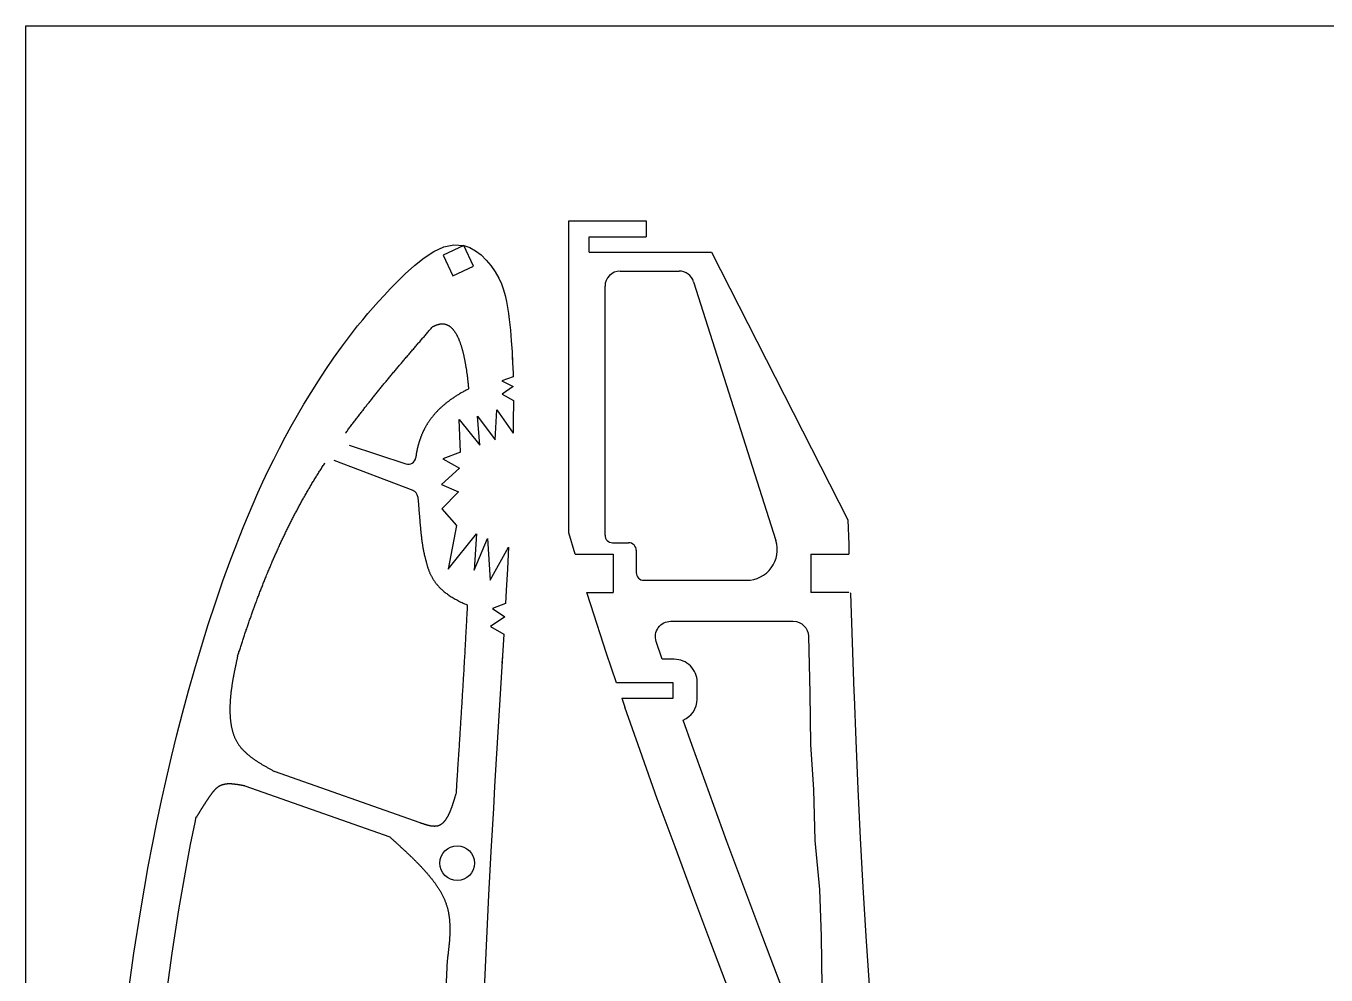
# Model space of a CAD drawing. Header units: inches. Extents: x 33 to 1703, y 106 to 883.
# Drawn here: x 1083.1 to 1253.6, y 319.7 to 444.2 of the extents above; entities that cross this region are included whole.
import ezdxf

# ---------------------------------------------------------------- set-up
doc = ezdxf.new("R2010")
doc.units = ezdxf.units.IN
doc.header["$MEASUREMENT"] = 0
doc.layers.add('7', color=7, linetype='Continuous')

msp = doc.modelspace()

# ---------------------------------------------------------------- linework, layer by layer
at = {"color": 240, "true_color": 0xed1f24}
for p, q in [((1154.31, 377.74), (1154.31, 418.64)), ((1154.31, 418.64), (1164.45, 418.64)), ((1164.45, 418.64), (1164.45, 416.55)), ((1156.99, 414.55), (1156.99, 416.55)), ((1156.99, 416.55), (1164.45, 416.55)), ((1140.53, 415.43), (1137.82, 414.14)), ((1141.82, 412.73), (1140.53, 415.43)), ((1156.99, 414.55), (1173.01, 414.55)), ((1173.01, 414.55), (1190.9, 379.43)), ((1137.82, 414.14), (1139.12, 411.43)), ((1139.12, 411.43), (1141.82, 412.73)), ((1161.06, 412.07), (1168.77, 412.07)), ((1159.06, 377.44), (1159.06, 410.07)), ((1170.67, 410.67), (1181.45, 376.72)), ((1147.01, 398.21), (1145.53, 397.69)), ((1147.01, 398.21), (1145.53, 397.69)), ((1145.53, 397.69), (1147.04, 396.92)), ((1145.53, 397.69), (1147.04, 396.92)), ((1147.04, 396.92), (1145.56, 395.91)), ((1147.04, 396.92), (1145.56, 395.91)), ((1145.56, 395.91), (1147.05, 395.09)), ((1145.56, 395.91), (1147.05, 395.09)), ((1144.64, 389.95), (1144.88, 393.89)), ((1144.88, 393.89), (1147, 390.81)), ((1144.88, 393.89), (1147, 390.81)), ((1140.12, 388.31), (1139.92, 392.6)), ((1139.92, 392.6), (1142.65, 389.23)), ((1140.12, 388.31), (1139.92, 392.6)), ((1139.92, 392.6), (1142.65, 389.23)), ((1142.65, 389.23), (1142.34, 393.02)), ((1142.34, 393.02), (1144.64, 389.95)), ((1142.65, 389.23), (1142.34, 393.02)), ((1142.34, 393.02), (1144.64, 389.95)), ((1125.52, 389.25), (1132.93, 386.77)), ((1123.5, 387.25), (1133.88, 383.31)), ((1140.12, 388.31), (1137.8, 387.46)), ((1140.12, 388.31), (1137.8, 387.46)), ((1137.8, 387.46), (1139.99, 386.21)), ((1137.8, 387.46), (1139.99, 386.21)), ((1139.99, 386.21), (1137.62, 384.09)), ((1139.99, 386.21), (1137.62, 384.09)), ((1137.62, 384.09), (1139.85, 383.12)), ((1137.62, 384.09), (1139.85, 383.12)), ((1139.85, 383.12), (1137.65, 380.89)), ((1139.85, 383.12), (1137.65, 380.89)), ((1137.65, 380.89), (1139.59, 378.69)), ((1137.65, 380.89), (1139.59, 378.69)), ((1139.59, 378.69), (1138.51, 372.97)), ((1139.59, 378.69), (1138.51, 372.97)), ((1138.51, 372.97), (1142.21, 377.6)), ((1138.51, 372.97), (1142.21, 377.6)), ((1142.21, 377.6), (1141.9, 372.83)), ((1142.21, 377.6), (1141.9, 372.83)), ((1141.9, 372.83), (1143.64, 377.01)), ((1141.9, 372.83), (1143.64, 377.01)), ((1143.64, 377.01), (1144.02, 371.51)), ((1143.64, 377.01), (1144.02, 371.51)), ((1144.02, 371.51), (1146.41, 375.86)), ((1144.02, 371.51), (1146.41, 375.86)), ((1160.06, 376.44), (1162.16, 376.44)), ((1163.16, 375.44), (1163.16, 372.51)), ((1155.14, 374.92), (1160.14, 374.92)), ((1160.14, 374.92), (1160.14, 369.92)), ((1186.05, 374.92), (1186.05, 369.92)), ((1186.05, 374.92), (1191.05, 374.92)), ((1156.69, 369.92), (1160.14, 369.92)), ((1164.16, 371.51), (1177.64, 371.51)), ((1191.05, 369.92), (1186.05, 369.92)), ((1146.02, 368.47), (1144.31, 367.8)), ((1146.02, 368.47), (1144.31, 367.8)), ((1145.92, 366.71), (1144.06, 365.43)), ((1145.92, 366.71), (1144.06, 365.43)), ((1144.31, 367.8), (1145.92, 366.71)), ((1144.31, 367.8), (1145.92, 366.71)), ((1144.06, 365.43), (1145.78, 364.45)), ((1144.06, 365.43), (1145.78, 364.45)), ((1167.99, 358.04), (1160.58, 358.04)), ((1167.99, 356.04), (1167.99, 358.04)), ((1161.25, 356.04), (1167.99, 356.04)), ((1161.25, 356.04), (1161.66, 354.87)), ((1134.83, 339.71), (1115.71, 346.44)), ((1111.82, 344.53), (1130.83, 337.84))]:
    msp.add_line(p, q, dxfattribs=at)
msp.add_lwpolyline([(1083.14, 444.22), (1571.78, 444.22), (1571.78, 230.92), (1083.14, 230.92)], close=True)
for points in [[(1125.03, 390.79, 0), (1125.11, 390.9, 0), (1125.2, 391.02, 0), (1125.28, 391.13, 0), (1125.36, 391.24, 0), (1125.45, 391.36, 0), (1125.53, 391.47, 0), (1125.62, 391.59, 0), (1125.7, 391.7, 0), (1125.78, 391.81, 0), (1125.87, 391.93, 0), (1125.95, 392.04, 0), (1126.04, 392.15, 0), (1126.12, 392.26, 0), (1126.21, 392.38, 0), (1126.3, 392.49, 0), (1126.38, 392.6, 0), (1126.47, 392.72, 0), (1126.55, 392.83, 0), (1126.64, 392.94, 0), (1126.72, 393.05, 0), (1126.81, 393.17, 0), (1126.9, 393.28, 0), (1126.98, 393.39, 0), (1127.07, 393.5, 0), (1127.16, 393.61, 0), (1127.24, 393.73, 0), (1127.33, 393.84, 0), (1127.42, 393.95, 0), (1127.5, 394.06, 0), (1127.59, 394.17, 0), (1127.68, 394.29, 0), (1127.77, 394.4, 0), (1127.85, 394.51, 0), (1127.94, 394.62, 0), (1128.03, 394.73, 0), (1128.12, 394.84, 0), (1128.21, 394.95, 0), (1128.3, 395.06, 0), (1128.38, 395.18, 0), (1128.47, 395.29, 0), (1128.56, 395.4, 0), (1128.65, 395.51, 0), (1128.74, 395.62, 0), (1128.83, 395.73, 0), (1128.92, 395.84, 0), (1129.01, 395.95, 0), (1129.09, 396.06, 0), (1129.18, 396.17, 0), (1129.27, 396.28, 0), (1129.36, 396.39, 0), (1129.45, 396.5, 0), (1129.54, 396.61, 0), (1129.63, 396.72, 0), (1129.72, 396.83, 0), (1129.81, 396.94, 0), (1129.9, 397.05, 0), (1129.99, 397.16, 0), (1130.08, 397.27, 0), (1130.17, 397.38, 0), (1130.26, 397.49, 0), (1130.35, 397.6, 0), (1130.44, 397.71, 0), (1130.53, 397.82, 0), (1130.62, 397.93, 0), (1130.72, 398.04, 0), (1130.81, 398.15, 0), (1130.9, 398.26, 0), (1130.99, 398.37, 0), (1131.08, 398.48, 0), (1131.17, 398.58, 0), (1131.26, 398.69, 0), (1131.35, 398.8, 0), (1131.44, 398.91, 0), (1131.54, 399.02, 0), (1131.63, 399.13, 0), (1131.72, 399.24, 0), (1131.81, 399.35, 0), (1131.9, 399.46, 0), (1131.99, 399.57, 0), (1132.09, 399.67, 0), (1132.18, 399.78, 0), (1132.27, 399.89, 0), (1132.36, 400, 0), (1132.45, 400.11, 0), (1132.55, 400.22, 0), (1132.64, 400.33, 0), (1132.73, 400.43, 0), (1132.82, 400.54, 0), (1132.91, 400.65, 0), (1133.01, 400.76, 0), (1133.1, 400.87, 0), (1133.19, 400.98, 0), (1133.28, 401.08, 0), (1133.38, 401.19, 0), (1133.47, 401.3, 0), (1133.56, 401.41, 0), (1133.65, 401.52, 0), (1133.75, 401.63, 0), (1133.84, 401.73, 0), (1133.93, 401.84, 0), (1134.02, 401.95, 0), (1134.12, 402.06, 0), (1134.21, 402.17, 0), (1134.3, 402.27, 0), (1134.4, 402.38, 0), (1134.49, 402.49, 0), (1134.58, 402.6, 0), (1134.67, 402.71, 0), (1134.77, 402.81, 0), (1134.86, 402.92, 0), (1134.95, 403.03, 0), (1135.05, 403.14, 0), (1135.14, 403.25, 0), (1135.23, 403.35, 0), (1135.33, 403.46, 0), (1135.42, 403.57, 0), (1135.51, 403.68, 0), (1135.61, 403.79, 0), (1135.7, 403.89, 0), (1135.79, 404, 0), (1135.88, 404.11, 0), (1135.98, 404.22, 0), (1136.07, 404.33, 0), (1136.16, 404.43, 0), (1136.26, 404.54, 0), (1136.35, 404.65, 0), (1136.44, 404.76, 0)], [(1136.44, 404.76, 0), (1136.49, 404.78, 0), (1136.54, 404.81, 0), (1136.59, 404.84, 0), (1136.64, 404.86, 0), (1136.69, 404.89, 0), (1136.74, 404.91, 0), (1136.79, 404.93, 0), (1136.84, 404.95, 0), (1136.88, 404.97, 0), (1136.93, 404.99, 0), (1136.98, 405.01, 0), (1137.03, 405.02, 0), (1137.07, 405.04, 0), (1137.12, 405.05, 0), (1137.17, 405.07, 0), (1137.21, 405.08, 0), (1137.26, 405.09, 0), (1137.3, 405.1, 0), (1137.35, 405.11, 0), (1137.39, 405.12, 0), (1137.44, 405.13, 0), (1137.48, 405.13, 0), (1137.53, 405.14, 0), (1137.57, 405.14, 0), (1137.61, 405.15, 0), (1137.66, 405.15, 0), (1137.7, 405.15, 0), (1137.74, 405.15, 0), (1137.79, 405.15, 0), (1137.83, 405.15, 0), (1137.87, 405.14, 0), (1137.91, 405.14, 0), (1137.95, 405.13, 0), (1137.99, 405.13, 0), (1138.04, 405.12, 0), (1138.08, 405.11, 0), (1138.12, 405.1, 0), (1138.16, 405.09, 0), (1138.2, 405.08, 0), (1138.24, 405.07, 0), (1138.28, 405.05, 0), (1138.31, 405.04, 0), (1138.35, 405.02, 0), (1138.39, 405.01, 0), (1138.43, 404.99, 0), (1138.47, 404.97, 0), (1138.51, 404.95, 0), (1138.54, 404.93, 0), (1138.58, 404.91, 0), (1138.62, 404.88, 0), (1138.65, 404.86, 0), (1138.69, 404.83, 0), (1138.73, 404.81, 0), (1138.76, 404.78, 0), (1138.8, 404.75, 0), (1138.83, 404.72, 0), (1138.87, 404.69, 0), (1138.9, 404.66, 0), (1138.94, 404.63, 0), (1138.97, 404.6, 0), (1139, 404.56, 0), (1139.04, 404.53, 0), (1139.07, 404.49, 0), (1139.1, 404.45, 0), (1139.14, 404.41, 0), (1139.17, 404.37, 0), (1139.2, 404.33, 0), (1139.23, 404.29, 0), (1139.27, 404.25, 0), (1139.3, 404.21, 0), (1139.33, 404.16, 0), (1139.36, 404.12, 0), (1139.39, 404.07, 0), (1139.42, 404.02, 0), (1139.45, 403.97, 0), (1139.48, 403.93, 0), (1139.51, 403.87, 0), (1139.54, 403.82, 0), (1139.57, 403.77, 0), (1139.6, 403.72, 0), (1139.63, 403.66, 0), (1139.66, 403.61, 0), (1139.69, 403.55, 0), (1139.72, 403.5, 0), (1139.74, 403.44, 0), (1139.77, 403.38, 0), (1139.8, 403.32, 0), (1139.83, 403.26, 0), (1139.85, 403.2, 0), (1139.88, 403.13, 0), (1139.91, 403.07, 0), (1139.93, 403, 0), (1139.96, 402.94, 0), (1139.98, 402.87, 0), (1140.01, 402.8, 0), (1140.03, 402.74, 0), (1140.06, 402.67, 0), (1140.08, 402.6, 0), (1140.11, 402.52, 0), (1140.13, 402.45, 0), (1140.16, 402.38, 0), (1140.18, 402.3, 0), (1140.2, 402.23, 0), (1140.23, 402.15, 0), (1140.25, 402.08, 0), (1140.27, 402, 0), (1140.3, 401.92, 0), (1140.32, 401.84, 0), (1140.34, 401.76, 0), (1140.36, 401.68, 0), (1140.39, 401.6, 0), (1140.41, 401.51, 0), (1140.43, 401.43, 0), (1140.45, 401.34, 0), (1140.47, 401.26, 0), (1140.49, 401.17, 0), (1140.51, 401.08, 0), (1140.53, 400.99, 0), (1140.55, 400.9, 0), (1140.57, 400.81, 0), (1140.59, 400.72, 0), (1140.61, 400.63, 0), (1140.63, 400.54, 0), (1140.65, 400.44, 0), (1140.67, 400.35, 0), (1140.69, 400.25, 0), (1140.7, 400.16, 0), (1140.72, 400.06, 0), (1140.74, 399.96, 0), (1140.76, 399.86, 0), (1140.78, 399.76, 0), (1140.79, 399.66, 0), (1140.81, 399.56, 0), (1140.83, 399.45, 0), (1140.84, 399.35, 0), (1140.86, 399.25, 0), (1140.88, 399.14, 0), (1140.89, 399.03, 0), (1140.91, 398.93, 0), (1140.92, 398.82, 0), (1140.94, 398.71, 0), (1140.95, 398.6, 0), (1140.97, 398.49, 0), (1140.98, 398.38, 0), (1141, 398.27, 0), (1141.01, 398.16, 0), (1141.03, 398.04, 0), (1141.04, 397.93, 0), (1141.05, 397.81, 0), (1141.07, 397.7, 0), (1141.08, 397.58, 0), (1141.09, 397.46, 0), (1141.11, 397.34, 0), (1141.12, 397.22, 0), (1141.13, 397.1, 0), (1141.14, 396.98, 0), (1141.16, 396.86, 0), (1141.17, 396.74, 0), (1141.18, 396.61, 0)], [(1141.18, 396.61, 0), (1141.06, 396.55, 0), (1140.95, 396.5, 0), (1140.84, 396.44, 0), (1140.73, 396.38, 0), (1140.62, 396.32, 0), (1140.51, 396.26, 0), (1140.4, 396.2, 0), (1140.3, 396.14, 0), (1140.19, 396.08, 0), (1140.09, 396.02, 0), (1139.99, 395.96, 0), (1139.89, 395.9, 0), (1139.79, 395.84, 0), (1139.69, 395.78, 0), (1139.59, 395.72, 0), (1139.5, 395.66, 0), (1139.4, 395.6, 0), (1139.31, 395.54, 0), (1139.22, 395.48, 0), (1139.13, 395.41, 0), (1139.04, 395.35, 0), (1138.95, 395.29, 0), (1138.86, 395.23, 0), (1138.78, 395.17, 0), (1138.69, 395.11, 0), (1138.61, 395.04, 0), (1138.53, 394.98, 0), (1138.44, 394.92, 0), (1138.36, 394.86, 0), (1138.29, 394.79, 0), (1138.21, 394.73, 0), (1138.13, 394.67, 0), (1138.05, 394.61, 0), (1137.98, 394.54, 0), (1137.91, 394.48, 0), (1137.83, 394.42, 0), (1137.76, 394.35, 0), (1137.69, 394.29, 0), (1137.62, 394.23, 0), (1137.55, 394.17, 0), (1137.48, 394.1, 0), (1137.42, 394.04, 0), (1137.35, 393.98, 0), (1137.29, 393.91, 0), (1137.22, 393.85, 0), (1137.16, 393.79, 0), (1137.1, 393.72, 0), (1137.04, 393.66, 0), (1136.98, 393.6, 0), (1136.92, 393.53, 0), (1136.86, 393.47, 0), (1136.8, 393.41, 0), (1136.75, 393.34, 0), (1136.69, 393.28, 0), (1136.64, 393.22, 0), (1136.58, 393.15, 0), (1136.53, 393.09, 0), (1136.48, 393.03, 0), (1136.43, 392.96, 0), (1136.38, 392.9, 0), (1136.33, 392.84, 0), (1136.28, 392.77, 0), (1136.23, 392.71, 0), (1136.19, 392.65, 0), (1136.14, 392.59, 0), (1136.1, 392.52, 0), (1136.05, 392.46, 0), (1136.01, 392.4, 0), (1135.97, 392.34, 0), (1135.92, 392.27, 0), (1135.88, 392.21, 0), (1135.84, 392.15, 0), (1135.8, 392.09, 0), (1135.76, 392.03, 0), (1135.73, 391.96, 0), (1135.69, 391.9, 0), (1135.65, 391.84, 0), (1135.61, 391.78, 0), (1135.58, 391.72, 0), (1135.54, 391.66, 0), (1135.51, 391.6, 0), (1135.48, 391.54, 0), (1135.44, 391.47, 0), (1135.41, 391.41, 0), (1135.38, 391.35, 0), (1135.35, 391.29, 0), (1135.32, 391.23, 0), (1135.29, 391.17, 0), (1135.26, 391.11, 0), (1135.23, 391.05, 0), (1135.2, 391, 0), (1135.18, 390.94, 0), (1135.15, 390.88, 0), (1135.12, 390.82, 0), (1135.1, 390.76, 0), (1135.07, 390.7, 0), (1135.05, 390.64, 0), (1135.02, 390.59, 0), (1135, 390.53, 0), (1134.98, 390.47, 0), (1134.95, 390.41, 0), (1134.93, 390.36, 0), (1134.91, 390.3, 0), (1134.89, 390.25, 0), (1134.87, 390.19, 0), (1134.85, 390.13, 0), (1134.83, 390.08, 0), (1134.81, 390.02, 0), (1134.79, 389.97, 0), (1134.77, 389.91, 0), (1134.75, 389.86, 0), (1134.74, 389.8, 0), (1134.72, 389.75, 0), (1134.7, 389.7, 0), (1134.68, 389.64, 0), (1134.67, 389.59, 0), (1134.65, 389.54, 0), (1134.64, 389.49, 0), (1134.62, 389.43, 0), (1134.61, 389.38, 0), (1134.59, 389.33, 0), (1134.58, 389.28, 0), (1134.57, 389.23, 0), (1134.55, 389.18, 0), (1134.54, 389.13, 0), (1134.53, 389.08, 0), (1134.51, 389.03, 0), (1134.5, 388.98, 0), (1134.49, 388.93, 0), (1134.48, 388.88, 0), (1134.46, 388.84, 0), (1134.45, 388.79, 0), (1134.44, 388.74, 0), (1134.43, 388.69, 0), (1134.42, 388.65, 0), (1134.41, 388.6, 0), (1134.4, 388.55, 0), (1134.39, 388.51, 0), (1134.38, 388.46, 0), (1134.37, 388.42, 0), (1134.36, 388.37, 0), (1134.36, 388.33, 0), (1134.35, 388.28, 0), (1134.34, 388.24, 0), (1134.33, 388.2, 0), (1134.32, 388.15, 0), (1134.32, 388.11, 0), (1134.31, 388.07, 0), (1134.3, 388.02, 0), (1134.29, 387.98, 0), (1134.29, 387.94, 0), (1134.28, 387.9, 0), (1134.28, 387.85, 0), (1134.27, 387.81, 0), (1134.26, 387.77, 0), (1134.26, 387.73, 0), (1134.25, 387.69, 0), (1134.25, 387.65, 0), (1134.24, 387.61, 0)], [(1110.89, 361.56, 0), (1110.94, 361.7, 0), (1110.98, 361.83, 0), (1111.03, 361.97, 0), (1111.07, 362.11, 0), (1111.12, 362.25, 0), (1111.16, 362.39, 0), (1111.21, 362.53, 0), (1111.25, 362.67, 0), (1111.3, 362.81, 0), (1111.34, 362.95, 0), (1111.39, 363.08, 0), (1111.43, 363.22, 0), (1111.48, 363.36, 0), (1111.52, 363.5, 0), (1111.57, 363.64, 0), (1111.62, 363.78, 0), (1111.66, 363.92, 0), (1111.71, 364.06, 0), (1111.75, 364.19, 0), (1111.8, 364.33, 0), (1111.85, 364.47, 0), (1111.89, 364.61, 0), (1111.94, 364.75, 0), (1111.99, 364.89, 0), (1112.03, 365.02, 0), (1112.08, 365.16, 0), (1112.13, 365.3, 0), (1112.18, 365.44, 0), (1112.22, 365.58, 0), (1112.27, 365.72, 0), (1112.32, 365.85, 0), (1112.37, 365.99, 0), (1112.41, 366.13, 0), (1112.46, 366.27, 0), (1112.51, 366.41, 0), (1112.56, 366.54, 0), (1112.61, 366.68, 0), (1112.66, 366.82, 0), (1112.71, 366.96, 0), (1112.75, 367.1, 0), (1112.8, 367.23, 0), (1112.85, 367.37, 0), (1112.9, 367.51, 0), (1112.95, 367.65, 0), (1113, 367.78, 0), (1113.05, 367.92, 0), (1113.1, 368.06, 0), (1113.15, 368.2, 0), (1113.2, 368.33, 0), (1113.25, 368.47, 0), (1113.31, 368.61, 0), (1113.36, 368.75, 0), (1113.41, 368.88, 0), (1113.46, 369.02, 0), (1113.51, 369.16, 0), (1113.56, 369.29, 0), (1113.61, 369.43, 0), (1113.67, 369.57, 0), (1113.72, 369.71, 0), (1113.77, 369.84, 0), (1113.82, 369.98, 0), (1113.88, 370.12, 0), (1113.93, 370.25, 0), (1113.98, 370.39, 0), (1114.03, 370.52, 0), (1114.09, 370.66, 0), (1114.14, 370.8, 0), (1114.2, 370.93, 0), (1114.25, 371.07, 0), (1114.3, 371.21, 0), (1114.36, 371.34, 0), (1114.41, 371.48, 0), (1114.47, 371.61, 0), (1114.52, 371.75, 0), (1114.58, 371.89, 0), (1114.63, 372.02, 0), (1114.69, 372.16, 0), (1114.74, 372.29, 0), (1114.8, 372.43, 0), (1114.85, 372.56, 0), (1114.91, 372.7, 0), (1114.97, 372.83, 0), (1115.02, 372.97, 0), (1115.08, 373.1, 0), (1115.14, 373.24, 0), (1115.19, 373.37, 0), (1115.25, 373.51, 0), (1115.31, 373.64, 0), (1115.37, 373.78, 0), (1115.42, 373.91, 0), (1115.48, 374.05, 0), (1115.54, 374.18, 0), (1115.6, 374.32, 0), (1115.66, 374.45, 0), (1115.72, 374.59, 0), (1115.77, 374.72, 0), (1115.83, 374.85, 0), (1115.89, 374.99, 0), (1115.95, 375.12, 0), (1116.01, 375.25, 0), (1116.07, 375.39, 0), (1116.13, 375.52, 0), (1116.19, 375.65, 0), (1116.25, 375.79, 0), (1116.31, 375.92, 0), (1116.37, 376.05, 0), (1116.43, 376.19, 0), (1116.5, 376.32, 0), (1116.56, 376.45, 0), (1116.62, 376.59, 0), (1116.68, 376.72, 0), (1116.74, 376.85, 0), (1116.81, 376.98, 0), (1116.87, 377.12, 0), (1116.93, 377.25, 0), (1116.99, 377.38, 0), (1117.06, 377.51, 0), (1117.12, 377.64, 0), (1117.18, 377.78, 0), (1117.25, 377.91, 0), (1117.31, 378.04, 0), (1117.38, 378.17, 0), (1117.44, 378.3, 0), (1117.5, 378.43, 0), (1117.57, 378.56, 0), (1117.63, 378.69, 0), (1117.7, 378.82, 0), (1117.76, 378.96, 0), (1117.83, 379.09, 0), (1117.9, 379.22, 0), (1117.96, 379.35, 0), (1118.03, 379.48, 0), (1118.1, 379.61, 0), (1118.16, 379.74, 0), (1118.23, 379.87, 0), (1118.3, 380, 0), (1118.36, 380.13, 0), (1118.43, 380.26, 0), (1118.5, 380.38, 0), (1118.57, 380.51, 0), (1118.64, 380.64, 0), (1118.7, 380.77, 0), (1118.77, 380.9, 0), (1118.84, 381.03, 0), (1118.91, 381.16, 0), (1118.98, 381.29, 0), (1119.05, 381.41, 0), (1119.12, 381.54, 0), (1119.19, 381.67, 0), (1119.26, 381.8, 0), (1119.33, 381.93, 0), (1119.4, 382.05, 0), (1119.47, 382.18, 0), (1119.54, 382.31, 0), (1119.61, 382.43, 0), (1119.69, 382.56, 0), (1119.76, 382.69, 0), (1119.83, 382.82, 0), (1119.9, 382.94, 0), (1119.98, 383.07, 0), (1120.05, 383.19, 0), (1120.12, 383.32, 0), (1120.19, 383.45, 0), (1120.27, 383.57, 0), (1120.34, 383.7, 0), (1120.42, 383.82, 0), (1120.49, 383.95, 0), (1120.56, 384.07, 0), (1120.64, 384.2, 0), (1120.71, 384.32, 0), (1120.79, 384.45, 0), (1120.87, 384.57, 0), (1120.94, 384.7, 0), (1121.02, 384.82, 0), (1121.09, 384.95, 0), (1121.17, 385.07, 0), (1121.25, 385.19, 0), (1121.32, 385.32, 0), (1121.4, 385.44, 0), (1121.48, 385.56, 0), (1121.55, 385.69, 0), (1121.63, 385.81, 0), (1121.71, 385.93, 0), (1121.79, 386.06, 0), (1121.87, 386.18, 0), (1121.95, 386.3, 0), (1122.02, 386.42, 0), (1122.1, 386.55, 0), (1122.18, 386.67, 0), (1122.26, 386.79, 0), (1122.34, 386.91, 0)], [(1134.52, 382.46, 0), (1134.53, 382.37, 0), (1134.54, 382.28, 0), (1134.54, 382.19, 0), (1134.55, 382.1, 0), (1134.56, 382.01, 0), (1134.57, 381.92, 0), (1134.57, 381.83, 0), (1134.58, 381.74, 0), (1134.59, 381.65, 0), (1134.59, 381.56, 0), (1134.6, 381.47, 0), (1134.61, 381.38, 0), (1134.62, 381.29, 0), (1134.62, 381.2, 0), (1134.63, 381.11, 0), (1134.64, 381.02, 0), (1134.65, 380.93, 0), (1134.65, 380.84, 0), (1134.66, 380.75, 0), (1134.67, 380.66, 0), (1134.67, 380.57, 0), (1134.68, 380.48, 0), (1134.69, 380.4, 0), (1134.7, 380.31, 0), (1134.7, 380.22, 0), (1134.71, 380.13, 0), (1134.72, 380.04, 0), (1134.73, 379.95, 0), (1134.73, 379.87, 0), (1134.74, 379.78, 0), (1134.75, 379.69, 0), (1134.75, 379.61, 0), (1134.76, 379.52, 0), (1134.77, 379.43, 0), (1134.78, 379.35, 0), (1134.78, 379.26, 0), (1134.79, 379.18, 0), (1134.8, 379.1, 0), (1134.8, 379.01, 0), (1134.81, 378.93, 0), (1134.82, 378.85, 0), (1134.83, 378.77, 0), (1134.83, 378.69, 0), (1134.84, 378.61, 0), (1134.85, 378.53, 0), (1134.85, 378.45, 0), (1134.86, 378.37, 0), (1134.87, 378.3, 0), (1134.88, 378.22, 0), (1134.88, 378.15, 0), (1134.89, 378.07, 0), (1134.9, 378, 0), (1134.9, 377.93, 0), (1134.91, 377.86, 0), (1134.92, 377.78, 0), (1134.93, 377.71, 0), (1134.93, 377.65, 0), (1134.94, 377.58, 0), (1134.95, 377.51, 0), (1134.95, 377.44, 0), (1134.96, 377.37, 0), (1134.97, 377.31, 0), (1134.98, 377.24, 0), (1134.98, 377.18, 0), (1134.99, 377.11, 0), (1135, 377.05, 0), (1135.01, 376.99, 0), (1135.01, 376.92, 0), (1135.02, 376.86, 0), (1135.03, 376.8, 0), (1135.04, 376.74, 0), (1135.05, 376.68, 0), (1135.05, 376.62, 0), (1135.06, 376.56, 0), (1135.07, 376.5, 0), (1135.08, 376.44, 0), (1135.09, 376.38, 0), (1135.1, 376.32, 0), (1135.11, 376.26, 0), (1135.12, 376.2, 0), (1135.13, 376.14, 0), (1135.13, 376.09, 0), (1135.14, 376.03, 0), (1135.15, 375.97, 0), (1135.16, 375.91, 0), (1135.17, 375.86, 0), (1135.18, 375.8, 0), (1135.19, 375.74, 0), (1135.2, 375.68, 0), (1135.22, 375.63, 0), (1135.23, 375.57, 0), (1135.24, 375.51, 0), (1135.25, 375.45, 0), (1135.26, 375.4, 0), (1135.27, 375.34, 0), (1135.28, 375.28, 0), (1135.3, 375.22, 0), (1135.31, 375.17, 0), (1135.32, 375.11, 0), (1135.33, 375.05, 0), (1135.35, 374.99, 0), (1135.36, 374.93, 0), (1135.37, 374.87, 0), (1135.39, 374.81, 0), (1135.4, 374.75, 0), (1135.41, 374.69, 0), (1135.43, 374.63, 0), (1135.44, 374.57, 0), (1135.46, 374.51, 0), (1135.47, 374.45, 0), (1135.49, 374.39, 0), (1135.51, 374.33, 0), (1135.52, 374.26, 0), (1135.54, 374.2, 0), (1135.55, 374.13, 0), (1135.57, 374.07, 0), (1135.59, 374.01, 0), (1135.61, 373.94, 0), (1135.62, 373.87, 0), (1135.64, 373.81, 0), (1135.66, 373.74, 0), (1135.68, 373.67, 0), (1135.7, 373.6, 0), (1135.72, 373.53, 0), (1135.74, 373.46, 0), (1135.76, 373.39, 0), (1135.78, 373.32, 0), (1135.8, 373.25, 0), (1135.83, 373.17, 0), (1135.85, 373.1, 0), (1135.88, 373.03, 0), (1135.9, 372.95, 0), (1135.93, 372.88, 0), (1135.96, 372.8, 0), (1135.98, 372.73, 0), (1136.01, 372.65, 0), (1136.04, 372.57, 0), (1136.08, 372.5, 0), (1136.11, 372.42, 0), (1136.14, 372.34, 0), (1136.18, 372.27, 0), (1136.22, 372.19, 0), (1136.26, 372.11, 0), (1136.3, 372.03, 0), (1136.34, 371.95, 0), (1136.38, 371.87, 0), (1136.43, 371.79, 0), (1136.48, 371.71, 0), (1136.53, 371.63, 0), (1136.58, 371.55, 0), (1136.63, 371.47, 0), (1136.69, 371.39, 0), (1136.74, 371.31, 0), (1136.8, 371.23, 0), (1136.86, 371.15, 0), (1136.93, 371.06, 0), (1136.99, 370.98, 0), (1137.06, 370.9, 0), (1137.13, 370.82, 0), (1137.21, 370.74, 0), (1137.28, 370.66, 0), (1137.36, 370.58, 0), (1137.44, 370.49, 0), (1137.52, 370.41, 0), (1137.61, 370.33, 0), (1137.7, 370.25, 0), (1137.79, 370.17, 0), (1137.89, 370.09, 0), (1137.99, 370.01, 0), (1138.09, 369.92, 0), (1138.19, 369.84, 0), (1138.3, 369.76, 0), (1138.41, 369.68, 0), (1138.52, 369.6, 0), (1138.64, 369.52, 0), (1138.76, 369.44, 0), (1138.88, 369.36, 0), (1139.01, 369.28, 0), (1139.14, 369.21, 0), (1139.27, 369.13, 0), (1139.41, 369.05, 0), (1139.55, 368.97, 0), (1139.7, 368.89, 0), (1139.85, 368.82, 0), (1140, 368.74, 0), (1140.16, 368.66, 0), (1140.32, 368.59, 0), (1140.48, 368.51, 0), (1140.65, 368.44, 0), (1140.82, 368.36, 0), (1141, 368.29, 0)], [(1141, 368.29, 0), (1140.99, 368.11, 0), (1140.98, 367.93, 0), (1140.97, 367.75, 0), (1140.97, 367.57, 0), (1140.96, 367.39, 0), (1140.95, 367.21, 0), (1140.94, 367.03, 0), (1140.93, 366.84, 0), (1140.92, 366.66, 0), (1140.91, 366.48, 0), (1140.9, 366.3, 0), (1140.89, 366.11, 0), (1140.88, 365.93, 0), (1140.87, 365.75, 0), (1140.86, 365.57, 0), (1140.85, 365.38, 0), (1140.84, 365.2, 0), (1140.83, 365.01, 0), (1140.82, 364.83, 0), (1140.81, 364.64, 0), (1140.8, 364.46, 0), (1140.79, 364.27, 0), (1140.78, 364.09, 0), (1140.77, 363.9, 0), (1140.76, 363.71, 0), (1140.75, 363.53, 0), (1140.74, 363.34, 0), (1140.73, 363.15, 0), (1140.72, 362.97, 0), (1140.71, 362.78, 0), (1140.7, 362.59, 0), (1140.69, 362.4, 0), (1140.68, 362.21, 0), (1140.67, 362.03, 0), (1140.66, 361.84, 0), (1140.65, 361.65, 0), (1140.64, 361.46, 0), (1140.63, 361.27, 0), (1140.61, 361.08, 0), (1140.6, 360.89, 0), (1140.59, 360.7, 0), (1140.58, 360.51, 0), (1140.57, 360.31, 0), (1140.56, 360.12, 0), (1140.55, 359.93, 0), (1140.54, 359.74, 0), (1140.53, 359.55, 0), (1140.51, 359.36, 0), (1140.5, 359.16, 0), (1140.49, 358.97, 0), (1140.48, 358.78, 0), (1140.47, 358.58, 0), (1140.46, 358.39, 0), (1140.45, 358.2, 0), (1140.43, 358, 0), (1140.42, 357.81, 0), (1140.41, 357.61, 0), (1140.4, 357.42, 0), (1140.39, 357.22, 0), (1140.38, 357.03, 0), (1140.36, 356.83, 0), (1140.35, 356.64, 0), (1140.34, 356.44, 0), (1140.33, 356.24, 0), (1140.32, 356.05, 0), (1140.3, 355.85, 0), (1140.29, 355.65, 0), (1140.28, 355.46, 0), (1140.27, 355.26, 0), (1140.26, 355.06, 0), (1140.24, 354.86, 0), (1140.23, 354.66, 0), (1140.22, 354.47, 0), (1140.21, 354.27, 0), (1140.19, 354.07, 0), (1140.18, 353.87, 0), (1140.17, 353.67, 0), (1140.16, 353.47, 0), (1140.15, 353.27, 0), (1140.13, 353.07, 0), (1140.12, 352.87, 0), (1140.11, 352.67, 0), (1140.1, 352.47, 0), (1140.08, 352.27, 0), (1140.07, 352.07, 0), (1140.06, 351.87, 0), (1140.04, 351.66, 0), (1140.03, 351.46, 0), (1140.02, 351.26, 0), (1140.01, 351.06, 0), (1139.99, 350.86, 0), (1139.98, 350.65, 0), (1139.97, 350.45, 0), (1139.95, 350.25, 0), (1139.94, 350.04, 0), (1139.93, 349.84, 0), (1139.92, 349.64, 0), (1139.9, 349.43, 0), (1139.89, 349.23, 0), (1139.88, 349.03, 0), (1139.86, 348.82, 0), (1139.85, 348.62, 0), (1139.84, 348.41, 0), (1139.82, 348.21, 0), (1139.81, 348, 0), (1139.8, 347.8, 0), (1139.78, 347.59, 0), (1139.77, 347.39, 0), (1139.76, 347.18, 0), (1139.74, 346.97, 0), (1139.73, 346.77, 0), (1139.72, 346.56, 0), (1139.7, 346.35, 0), (1139.69, 346.15, 0), (1139.68, 345.94, 0), (1139.66, 345.73, 0), (1139.65, 345.53, 0), (1139.64, 345.32, 0), (1139.62, 345.11, 0), (1139.61, 344.9, 0), (1139.6, 344.69, 0), (1139.58, 344.49, 0), (1139.57, 344.28, 0), (1139.56, 344.07, 0), (1139.54, 343.86, 0), (1139.53, 343.65, 0), (1139.51, 343.44, 0)], [(1110.89, 361.56, 0), (1110.87, 361.47, 0), (1110.85, 361.38, 0), (1110.83, 361.29, 0), (1110.81, 361.2, 0), (1110.79, 361.11, 0), (1110.77, 361.02, 0), (1110.76, 360.93, 0), (1110.74, 360.84, 0), (1110.72, 360.75, 0), (1110.7, 360.66, 0), (1110.68, 360.58, 0), (1110.66, 360.49, 0), (1110.64, 360.4, 0), (1110.62, 360.31, 0), (1110.6, 360.22, 0), (1110.58, 360.13, 0), (1110.56, 360.04, 0), (1110.54, 359.95, 0), (1110.53, 359.86, 0), (1110.51, 359.77, 0), (1110.49, 359.68, 0), (1110.47, 359.59, 0), (1110.45, 359.5, 0), (1110.43, 359.41, 0), (1110.42, 359.32, 0), (1110.4, 359.23, 0), (1110.38, 359.14, 0), (1110.37, 359.05, 0), (1110.35, 358.96, 0), (1110.33, 358.87, 0), (1110.31, 358.78, 0), (1110.3, 358.69, 0), (1110.28, 358.6, 0), (1110.27, 358.51, 0), (1110.25, 358.42, 0), (1110.23, 358.32, 0), (1110.22, 358.23, 0), (1110.2, 358.14, 0), (1110.19, 358.05, 0), (1110.18, 357.96, 0), (1110.16, 357.87, 0), (1110.15, 357.78, 0), (1110.13, 357.68, 0), (1110.12, 357.59, 0), (1110.11, 357.5, 0), (1110.09, 357.41, 0), (1110.08, 357.32, 0), (1110.07, 357.22, 0), (1110.06, 357.13, 0), (1110.05, 357.04, 0), (1110.03, 356.95, 0), (1110.02, 356.85, 0), (1110.01, 356.76, 0), (1110, 356.67, 0), (1109.99, 356.57, 0), (1109.98, 356.48, 0), (1109.97, 356.39, 0), (1109.97, 356.29, 0), (1109.96, 356.2, 0), (1109.95, 356.11, 0), (1109.94, 356.01, 0), (1109.93, 355.92, 0), (1109.93, 355.82, 0), (1109.92, 355.73, 0), (1109.92, 355.63, 0), (1109.91, 355.54, 0), (1109.91, 355.44, 0), (1109.9, 355.35, 0), (1109.9, 355.25, 0), (1109.89, 355.16, 0), (1109.89, 355.06, 0), (1109.89, 354.96, 0), (1109.89, 354.87, 0), (1109.88, 354.77, 0), (1109.88, 354.68, 0), (1109.88, 354.58, 0), (1109.88, 354.48, 0), (1109.88, 354.39, 0), (1109.88, 354.29, 0), (1109.89, 354.19, 0), (1109.89, 354.1, 0), (1109.89, 354, 0), (1109.9, 353.9, 0), (1109.9, 353.81, 0), (1109.91, 353.71, 0), (1109.91, 353.62, 0), (1109.92, 353.52, 0), (1109.93, 353.43, 0), (1109.93, 353.33, 0), (1109.94, 353.24, 0), (1109.95, 353.14, 0), (1109.96, 353.05, 0), (1109.97, 352.95, 0), (1109.99, 352.86, 0), (1110, 352.76, 0), (1110.01, 352.67, 0), (1110.03, 352.58, 0), (1110.04, 352.48, 0), (1110.06, 352.39, 0), (1110.08, 352.3, 0), (1110.1, 352.21, 0), (1110.12, 352.12, 0), (1110.14, 352.03, 0), (1110.16, 351.94, 0), (1110.18, 351.85, 0), (1110.2, 351.76, 0), (1110.23, 351.67, 0), (1110.25, 351.58, 0), (1110.28, 351.5, 0), (1110.31, 351.41, 0), (1110.34, 351.32, 0), (1110.37, 351.24, 0), (1110.4, 351.15, 0), (1110.43, 351.07, 0), (1110.46, 350.99, 0), (1110.5, 350.9, 0), (1110.53, 350.82, 0), (1110.57, 350.74, 0), (1110.61, 350.66, 0), (1110.65, 350.58, 0), (1110.69, 350.5, 0), (1110.73, 350.42, 0), (1110.78, 350.35, 0), (1110.82, 350.27, 0), (1110.87, 350.2, 0), (1110.91, 350.12, 0), (1110.96, 350.05, 0), (1111.01, 349.97, 0), (1111.06, 349.9, 0), (1111.11, 349.83, 0), (1111.17, 349.76, 0), (1111.22, 349.69, 0), (1111.27, 349.62, 0), (1111.33, 349.55, 0), (1111.39, 349.49, 0), (1111.45, 349.42, 0), (1111.51, 349.35, 0), (1111.57, 349.29, 0), (1111.63, 349.22, 0), (1111.69, 349.16, 0), (1111.75, 349.09, 0), (1111.82, 349.03, 0), (1111.88, 348.97, 0), (1111.95, 348.91, 0), (1112.02, 348.84, 0), (1112.08, 348.78, 0), (1112.15, 348.72, 0), (1112.22, 348.66, 0), (1112.29, 348.61, 0), (1112.36, 348.55, 0), (1112.43, 348.49, 0), (1112.51, 348.43, 0), (1112.58, 348.37, 0), (1112.65, 348.32, 0), (1112.73, 348.26, 0), (1112.8, 348.21, 0), (1112.88, 348.15, 0), (1112.96, 348.09, 0), (1113.03, 348.04, 0), (1113.11, 347.99, 0), (1113.19, 347.93, 0), (1113.27, 347.88, 0), (1113.35, 347.83, 0), (1113.43, 347.77, 0), (1113.51, 347.72, 0), (1113.59, 347.67, 0), (1113.67, 347.62, 0), (1113.75, 347.57, 0), (1113.83, 347.52, 0), (1113.92, 347.46, 0), (1114, 347.41, 0), (1114.08, 347.36, 0), (1114.17, 347.31, 0), (1114.25, 347.26, 0), (1114.34, 347.21, 0), (1114.42, 347.16, 0), (1114.51, 347.12, 0), (1114.59, 347.07, 0), (1114.68, 347.02, 0), (1114.76, 346.97, 0), (1114.85, 346.92, 0), (1114.93, 346.87, 0), (1115.02, 346.82, 0), (1115.11, 346.78, 0), (1115.19, 346.73, 0), (1115.28, 346.68, 0), (1115.37, 346.63, 0), (1115.45, 346.58, 0), (1115.54, 346.53, 0), (1115.63, 346.49, 0), (1115.72, 346.44, 0)], [(1111.83, 344.53, 0), (1111.78, 344.54, 0), (1111.73, 344.55, 0), (1111.68, 344.56, 0), (1111.63, 344.57, 0), (1111.58, 344.58, 0), (1111.53, 344.59, 0), (1111.49, 344.6, 0), (1111.44, 344.61, 0), (1111.39, 344.62, 0), (1111.34, 344.63, 0), (1111.29, 344.63, 0), (1111.24, 344.64, 0), (1111.19, 344.65, 0), (1111.15, 344.66, 0), (1111.1, 344.67, 0), (1111.05, 344.68, 0), (1111, 344.68, 0), (1110.95, 344.69, 0), (1110.91, 344.7, 0), (1110.86, 344.71, 0), (1110.81, 344.71, 0), (1110.76, 344.72, 0), (1110.71, 344.73, 0), (1110.67, 344.73, 0), (1110.62, 344.74, 0), (1110.57, 344.74, 0), (1110.53, 344.75, 0), (1110.48, 344.76, 0), (1110.43, 344.76, 0), (1110.38, 344.77, 0), (1110.34, 344.77, 0), (1110.29, 344.77, 0), (1110.25, 344.78, 0), (1110.2, 344.78, 0), (1110.15, 344.78, 0), (1110.11, 344.79, 0), (1110.06, 344.79, 0), (1110.02, 344.79, 0), (1109.97, 344.79, 0), (1109.93, 344.79, 0), (1109.88, 344.8, 0), (1109.84, 344.8, 0), (1109.79, 344.8, 0), (1109.75, 344.79, 0), (1109.7, 344.79, 0), (1109.66, 344.79, 0), (1109.61, 344.79, 0), (1109.57, 344.79, 0), (1109.53, 344.79, 0), (1109.48, 344.78, 0), (1109.44, 344.78, 0), (1109.4, 344.77, 0), (1109.36, 344.77, 0), (1109.31, 344.76, 0), (1109.27, 344.76, 0), (1109.23, 344.75, 0), (1109.19, 344.74, 0), (1109.15, 344.73, 0), (1109.11, 344.73, 0), (1109.07, 344.72, 0), (1109.03, 344.71, 0), (1108.98, 344.7, 0), (1108.95, 344.69, 0), (1108.91, 344.67, 0), (1108.87, 344.66, 0), (1108.83, 344.65, 0), (1108.79, 344.64, 0), (1108.75, 344.62, 0), (1108.71, 344.61, 0), (1108.67, 344.59, 0), (1108.64, 344.57, 0), (1108.6, 344.56, 0), (1108.56, 344.54, 0), (1108.53, 344.52, 0), (1108.49, 344.5, 0), (1108.45, 344.48, 0), (1108.42, 344.46, 0), (1108.38, 344.44, 0), (1108.35, 344.42, 0), (1108.31, 344.39, 0), (1108.28, 344.37, 0), (1108.25, 344.34, 0), (1108.21, 344.32, 0), (1108.18, 344.29, 0), (1108.15, 344.26, 0), (1108.11, 344.24, 0), (1108.08, 344.21, 0), (1108.05, 344.18, 0), (1108.02, 344.15, 0), (1107.99, 344.12, 0), (1107.96, 344.09, 0), (1107.93, 344.06, 0), (1107.89, 344.02, 0), (1107.86, 343.99, 0), (1107.83, 343.96, 0), (1107.8, 343.93, 0), (1107.77, 343.89, 0), (1107.75, 343.86, 0), (1107.72, 343.82, 0), (1107.69, 343.79, 0), (1107.66, 343.75, 0), (1107.63, 343.72, 0), (1107.6, 343.68, 0), (1107.57, 343.65, 0), (1107.55, 343.61, 0), (1107.52, 343.58, 0), (1107.49, 343.54, 0), (1107.46, 343.5, 0), (1107.44, 343.47, 0), (1107.41, 343.43, 0), (1107.38, 343.39, 0), (1107.36, 343.35, 0), (1107.33, 343.32, 0), (1107.3, 343.28, 0), (1107.28, 343.24, 0), (1107.25, 343.2, 0), (1107.22, 343.17, 0), (1107.2, 343.13, 0), (1107.17, 343.09, 0), (1107.15, 343.06, 0), (1107.12, 343.02, 0), (1107.09, 342.98, 0), (1107.07, 342.94, 0), (1107.04, 342.91, 0), (1107.02, 342.87, 0), (1106.99, 342.83, 0), (1106.97, 342.79, 0), (1106.94, 342.76, 0), (1106.92, 342.72, 0), (1106.89, 342.68, 0), (1106.87, 342.65, 0), (1106.84, 342.61, 0), (1106.82, 342.57, 0), (1106.79, 342.53, 0), (1106.77, 342.5, 0), (1106.74, 342.46, 0), (1106.72, 342.42, 0), (1106.69, 342.38, 0), (1106.67, 342.35, 0), (1106.65, 342.31, 0), (1106.62, 342.27, 0), (1106.6, 342.24, 0), (1106.57, 342.2, 0), (1106.55, 342.16, 0), (1106.53, 342.12, 0), (1106.5, 342.09, 0), (1106.48, 342.05, 0), (1106.45, 342.01, 0), (1106.43, 341.98, 0), (1106.41, 341.94, 0), (1106.38, 341.9, 0), (1106.36, 341.86, 0), (1106.34, 341.83, 0), (1106.31, 341.79, 0), (1106.29, 341.75, 0), (1106.27, 341.71, 0), (1106.24, 341.68, 0), (1106.22, 341.64, 0), (1106.2, 341.6, 0), (1106.17, 341.57, 0), (1106.15, 341.53, 0), (1106.13, 341.49, 0), (1106.11, 341.45, 0), (1106.08, 341.42, 0), (1106.06, 341.38, 0), (1106.04, 341.34, 0), (1106.01, 341.31, 0), (1105.99, 341.27, 0), (1105.97, 341.23, 0), (1105.95, 341.19, 0), (1105.92, 341.16, 0), (1105.9, 341.12, 0), (1105.88, 341.08, 0), (1105.86, 341.05, 0), (1105.83, 341.01, 0), (1105.81, 340.97, 0), (1105.79, 340.93, 0), (1105.77, 340.9, 0), (1105.74, 340.86, 0), (1105.72, 340.82, 0), (1105.7, 340.79, 0), (1105.68, 340.75, 0), (1105.65, 340.71, 0), (1105.63, 340.67, 0), (1105.61, 340.64, 0), (1105.59, 340.6, 0), (1105.56, 340.56, 0), (1105.54, 340.53, 0), (1105.52, 340.49, 0), (1105.5, 340.45, 0), (1105.48, 340.41, 0)], [(1134.83, 339.71, 0), (1134.88, 339.69, 0), (1134.92, 339.68, 0), (1134.97, 339.66, 0), (1135.02, 339.65, 0), (1135.06, 339.63, 0), (1135.11, 339.62, 0), (1135.16, 339.6, 0), (1135.2, 339.59, 0), (1135.25, 339.57, 0), (1135.3, 339.56, 0), (1135.34, 339.54, 0), (1135.39, 339.53, 0), (1135.43, 339.51, 0), (1135.48, 339.5, 0), (1135.53, 339.49, 0), (1135.57, 339.47, 0), (1135.62, 339.46, 0), (1135.66, 339.45, 0), (1135.71, 339.43, 0), (1135.75, 339.42, 0), (1135.8, 339.41, 0), (1135.85, 339.4, 0), (1135.89, 339.39, 0), (1135.93, 339.38, 0), (1135.98, 339.37, 0), (1136.02, 339.36, 0), (1136.07, 339.35, 0), (1136.11, 339.34, 0), (1136.16, 339.33, 0), (1136.2, 339.32, 0), (1136.24, 339.32, 0), (1136.28, 339.31, 0), (1136.33, 339.3, 0), (1136.37, 339.3, 0), (1136.41, 339.29, 0), (1136.45, 339.29, 0), (1136.5, 339.28, 0), (1136.54, 339.28, 0), (1136.58, 339.28, 0), (1136.62, 339.28, 0), (1136.66, 339.27, 0), (1136.7, 339.27, 0), (1136.74, 339.27, 0), (1136.78, 339.28, 0), (1136.82, 339.28, 0), (1136.86, 339.28, 0), (1136.9, 339.28, 0), (1136.93, 339.29, 0), (1136.97, 339.29, 0), (1137.01, 339.3, 0), (1137.05, 339.31, 0), (1137.08, 339.31, 0), (1137.12, 339.32, 0), (1137.15, 339.33, 0), (1137.19, 339.34, 0), (1137.22, 339.35, 0), (1137.26, 339.36, 0), (1137.29, 339.38, 0), (1137.33, 339.39, 0), (1137.36, 339.4, 0), (1137.39, 339.42, 0), (1137.43, 339.44, 0), (1137.46, 339.45, 0), (1137.49, 339.47, 0), (1137.52, 339.49, 0), (1137.55, 339.51, 0), (1137.59, 339.53, 0), (1137.62, 339.55, 0), (1137.65, 339.57, 0), (1137.68, 339.59, 0), (1137.71, 339.61, 0), (1137.74, 339.64, 0), (1137.77, 339.66, 0), (1137.8, 339.68, 0), (1137.82, 339.71, 0), (1137.85, 339.73, 0), (1137.88, 339.76, 0), (1137.91, 339.79, 0), (1137.94, 339.82, 0), (1137.96, 339.85, 0), (1137.99, 339.87, 0), (1138.02, 339.9, 0), (1138.04, 339.93, 0), (1138.07, 339.97, 0), (1138.09, 340, 0), (1138.12, 340.03, 0), (1138.15, 340.06, 0), (1138.17, 340.1, 0), (1138.2, 340.13, 0), (1138.22, 340.16, 0), (1138.24, 340.2, 0), (1138.27, 340.24, 0), (1138.29, 340.27, 0), (1138.32, 340.31, 0), (1138.34, 340.35, 0), (1138.36, 340.38, 0), (1138.38, 340.42, 0), (1138.41, 340.46, 0), (1138.43, 340.5, 0), (1138.45, 340.54, 0), (1138.47, 340.58, 0), (1138.5, 340.62, 0), (1138.52, 340.66, 0), (1138.54, 340.7, 0), (1138.56, 340.74, 0), (1138.58, 340.79, 0), (1138.6, 340.83, 0), (1138.62, 340.87, 0), (1138.64, 340.92, 0), (1138.66, 340.96, 0), (1138.68, 341, 0), (1138.7, 341.05, 0), (1138.72, 341.09, 0), (1138.74, 341.14, 0), (1138.76, 341.19, 0), (1138.78, 341.23, 0), (1138.8, 341.28, 0), (1138.82, 341.33, 0), (1138.84, 341.37, 0), (1138.86, 341.42, 0), (1138.88, 341.47, 0), (1138.89, 341.52, 0), (1138.91, 341.57, 0), (1138.93, 341.61, 0), (1138.95, 341.66, 0), (1138.97, 341.71, 0), (1138.98, 341.76, 0), (1139, 341.81, 0), (1139.02, 341.86, 0), (1139.04, 341.91, 0), (1139.05, 341.96, 0), (1139.07, 342.01, 0), (1139.09, 342.07, 0), (1139.11, 342.12, 0), (1139.12, 342.17, 0), (1139.14, 342.22, 0), (1139.16, 342.27, 0), (1139.17, 342.32, 0), (1139.19, 342.38, 0), (1139.21, 342.43, 0), (1139.22, 342.48, 0), (1139.24, 342.53, 0), (1139.26, 342.59, 0), (1139.27, 342.64, 0), (1139.29, 342.69, 0), (1139.31, 342.74, 0), (1139.32, 342.8, 0), (1139.34, 342.85, 0), (1139.35, 342.9, 0), (1139.37, 342.96, 0), (1139.39, 343.01, 0), (1139.4, 343.06, 0), (1139.42, 343.12, 0), (1139.43, 343.17, 0), (1139.45, 343.23, 0), (1139.47, 343.28, 0), (1139.48, 343.33, 0), (1139.5, 343.39, 0), (1139.51, 343.44, 0)], [(1130.84, 337.84, 0), (1130.91, 337.78, 0), (1130.98, 337.71, 0), (1131.05, 337.64, 0), (1131.13, 337.58, 0), (1131.2, 337.51, 0), (1131.27, 337.45, 0), (1131.35, 337.38, 0), (1131.42, 337.32, 0), (1131.49, 337.25, 0), (1131.57, 337.19, 0), (1131.64, 337.12, 0), (1131.71, 337.05, 0), (1131.78, 336.99, 0), (1131.86, 336.92, 0), (1131.93, 336.86, 0), (1132, 336.79, 0), (1132.08, 336.72, 0), (1132.15, 336.66, 0), (1132.22, 336.59, 0), (1132.29, 336.52, 0), (1132.37, 336.46, 0), (1132.44, 336.39, 0), (1132.51, 336.32, 0), (1132.58, 336.26, 0), (1132.66, 336.19, 0), (1132.73, 336.12, 0), (1132.8, 336.06, 0), (1132.87, 335.99, 0), (1132.95, 335.92, 0), (1133.02, 335.85, 0), (1133.09, 335.78, 0), (1133.16, 335.72, 0), (1133.24, 335.65, 0), (1133.31, 335.58, 0), (1133.38, 335.51, 0), (1133.45, 335.44, 0), (1133.52, 335.37, 0), (1133.59, 335.3, 0), (1133.67, 335.23, 0), (1133.74, 335.17, 0), (1133.81, 335.1, 0), (1133.88, 335.03, 0), (1133.95, 334.96, 0), (1134.02, 334.89, 0), (1134.09, 334.81, 0), (1134.16, 334.74, 0), (1134.24, 334.67, 0), (1134.31, 334.6, 0), (1134.38, 334.53, 0), (1134.45, 334.46, 0), (1134.52, 334.39, 0), (1134.59, 334.31, 0), (1134.66, 334.24, 0), (1134.73, 334.17, 0), (1134.8, 334.09, 0), (1134.87, 334.02, 0), (1134.94, 333.95, 0), (1135.01, 333.87, 0), (1135.08, 333.8, 0), (1135.15, 333.72, 0), (1135.22, 333.65, 0), (1135.29, 333.57, 0), (1135.35, 333.5, 0), (1135.42, 333.42, 0), (1135.49, 333.35, 0), (1135.56, 333.27, 0), (1135.63, 333.19, 0), (1135.69, 333.12, 0), (1135.76, 333.04, 0), (1135.83, 332.96, 0), (1135.89, 332.89, 0), (1135.96, 332.81, 0), (1136.02, 332.73, 0), (1136.09, 332.65, 0), (1136.15, 332.57, 0), (1136.22, 332.49, 0), (1136.28, 332.41, 0), (1136.34, 332.33, 0), (1136.41, 332.25, 0), (1136.47, 332.17, 0), (1136.53, 332.09, 0), (1136.59, 332.01, 0), (1136.65, 331.93, 0), (1136.71, 331.85, 0), (1136.77, 331.77, 0), (1136.83, 331.69, 0), (1136.89, 331.6, 0), (1136.94, 331.52, 0), (1137, 331.44, 0), (1137.06, 331.36, 0), (1137.11, 331.27, 0), (1137.17, 331.19, 0), (1137.22, 331.1, 0), (1137.27, 331.02, 0), (1137.33, 330.94, 0), (1137.38, 330.85, 0), (1137.43, 330.77, 0), (1137.48, 330.68, 0), (1137.53, 330.59, 0), (1137.57, 330.51, 0), (1137.62, 330.42, 0), (1137.67, 330.34, 0), (1137.71, 330.25, 0), (1137.76, 330.16, 0), (1137.8, 330.07, 0), (1137.85, 329.99, 0), (1137.89, 329.9, 0), (1137.93, 329.81, 0), (1137.97, 329.72, 0), (1138.01, 329.63, 0), (1138.04, 329.54, 0), (1138.08, 329.45, 0), (1138.12, 329.36, 0), (1138.15, 329.27, 0), (1138.19, 329.18, 0), (1138.22, 329.09, 0), (1138.25, 329, 0), (1138.28, 328.91, 0), (1138.31, 328.82, 0), (1138.34, 328.72, 0), (1138.36, 328.63, 0), (1138.39, 328.54, 0), (1138.41, 328.45, 0), (1138.44, 328.35, 0), (1138.46, 328.26, 0), (1138.48, 328.17, 0), (1138.5, 328.07, 0), (1138.52, 327.98, 0), (1138.54, 327.88, 0), (1138.56, 327.79, 0), (1138.57, 327.69, 0), (1138.59, 327.6, 0), (1138.6, 327.5, 0), (1138.62, 327.41, 0), (1138.63, 327.31, 0), (1138.64, 327.21, 0), (1138.65, 327.12, 0), (1138.66, 327.02, 0), (1138.67, 326.92, 0), (1138.68, 326.83, 0), (1138.69, 326.73, 0), (1138.69, 326.63, 0), (1138.7, 326.53, 0), (1138.7, 326.43, 0), (1138.71, 326.34, 0), (1138.71, 326.24, 0), (1138.72, 326.14, 0), (1138.72, 326.04, 0), (1138.72, 325.94, 0), (1138.72, 325.84, 0), (1138.72, 325.74, 0), (1138.72, 325.64, 0), (1138.72, 325.54, 0), (1138.72, 325.44, 0), (1138.71, 325.34, 0), (1138.71, 325.24, 0), (1138.71, 325.14, 0), (1138.7, 325.04, 0), (1138.7, 324.94, 0), (1138.7, 324.84, 0), (1138.69, 324.74, 0), (1138.68, 324.64, 0), (1138.68, 324.54, 0), (1138.67, 324.44, 0), (1138.66, 324.34, 0), (1138.66, 324.23, 0), (1138.65, 324.13, 0), (1138.64, 324.03, 0), (1138.63, 323.93, 0), (1138.62, 323.83, 0), (1138.61, 323.73, 0), (1138.6, 323.62, 0), (1138.59, 323.52, 0), (1138.58, 323.42, 0), (1138.57, 323.32, 0), (1138.56, 323.22, 0), (1138.55, 323.11, 0), (1138.54, 323.01, 0), (1138.53, 322.91, 0), (1138.51, 322.81, 0), (1138.5, 322.7, 0), (1138.49, 322.6, 0), (1138.48, 322.5, 0), (1138.47, 322.4, 0), (1138.45, 322.29, 0), (1138.44, 322.19, 0), (1138.43, 322.09, 0), (1138.41, 321.98, 0), (1138.4, 321.88, 0), (1138.39, 321.78, 0), (1138.38, 321.68, 0)]]:
    msp.add_polyline3d(points, dxfattribs=at)
msp.add_circle((1139.68, 334.41), 2.28, dxfattribs=at)
for centre, radius, start, end in [((1161.06, 410.07), 2, 90, 180), ((1168.77, 410.07), 2, 17.612, 90), ((1133.25, 387.72), 1, 251.5127, 353.4277), ((1133.52, 382.37), 1, 4.8232, 69.2042), ((1160.06, 377.44), 1, 180, 270), ((1177.64, 375.51), 4, 270, 17.612), ((1162.16, 375.44), 1, 0, 90), ((1164.16, 372.51), 1, 180, 270)]:
    msp.add_arc(centre, radius, start, end, dxfattribs=at)
at = {"layer": '7', "color": 240, "linetype": 'Continuous', "true_color": 0xed1f24}
msp.add_line((1160.58, 358.04), (1159.27, 361.9), dxfattribs=at)
for points in [[(1114.21, 384.41), (1114.91, 385.89), (1115.63, 387.37), (1116.38, 388.83), (1117.14, 390.29), (1117.93, 391.73), (1118.74, 393.17), (1119.58, 394.6), (1120.52, 396.14), (1121.48, 397.66), (1122.46, 399.16), (1123.47, 400.64), (1124.5, 402.09), (1125.56, 403.5), (1126.63, 404.87), (1127.29, 405.69), (1127.97, 406.49), (1128.66, 407.3), (1129.38, 408.1), (1130.13, 408.91), (1130.91, 409.73), (1131.73, 410.57), (1132.88, 411.69), (1134.09, 412.79), (1135.34, 413.8), (1136.63, 414.63), (1137.93, 415.23), (1139.24, 415.52), (1140.53, 415.43), (1141.32, 415.16), (1142.08, 414.74)], [(1142.08, 414.74), (1142.81, 414.18), (1143.49, 413.52), (1144.11, 412.78), (1144.67, 411.99), (1145.14, 411.15), (1145.48, 410.4), (1145.75, 409.63), (1145.98, 408.86), (1146.15, 408.09), (1146.29, 407.31), (1146.4, 406.52), (1146.5, 405.73), (1146.65, 404.33), (1146.77, 402.91), (1146.87, 401.49), (1146.94, 400.07), (1147, 398.65), (1147.01, 398.21)], [(1146.9, 400.78), (1146.94, 400.07), (1147, 398.65), (1147.01, 398.21)], [(1147.05, 395.09), (1147.06, 394.38), (1147.04, 392.95), (1147.02, 391.53), (1147, 390.81)], [(1147.05, 395.09), (1147.06, 394.38), (1147.04, 392.95), (1147.02, 391.53), (1147, 390.81)], [(1096.51, 316.88), (1097.29, 322.59), (1098.18, 328.29), (1099.18, 333.96), (1099.73, 336.86), (1100.31, 339.74), (1100.92, 342.62), (1101.56, 345.5), (1102.23, 348.36), (1102.94, 351.22), (1103.67, 354.08), (1104.46, 357), (1105.28, 359.91), (1106.14, 362.81), (1107.04, 365.69), (1107.98, 368.56), (1108.97, 371.42), (1110, 374.27), (1110.56, 375.74), (1111.13, 377.2), (1111.71, 378.66), (1112.31, 380.11), (1112.93, 381.55), (1113.56, 382.98), (1114.21, 384.41)], [(1190.9, 379.43), (1191.01, 376.21), (1191.05, 374.92)], [(1155.14, 374.92), (1154.31, 377.74)], [(1146.41, 375.86), (1146.27, 373), (1146.11, 370.15), (1146.02, 368.47)], [(1146.41, 375.86), (1146.27, 373), (1146.11, 370.15), (1146.02, 368.47)], [(1159.27, 361.9), (1157.19, 368.3), (1156.69, 369.92)], [(1191.22, 369.92), (1191.23, 369.79), (1191.45, 363.36), (1191.69, 356.93), (1191.71, 356.25)], [(1145.78, 364.45), (1145.61, 361.6), (1145.44, 358.74), (1145.26, 355.89), (1145.09, 353.04), (1144.92, 350.19), (1144.75, 347.34), (1144.58, 344.48), (1144.42, 341.63), (1144.26, 338.78), (1144.1, 335.93)], [(1145.78, 364.45), (1145.61, 361.6), (1145.55, 360.64)], [(1145.29, 356.41), (1145.29, 356.41)], [(1191.71, 356.25), (1191.94, 350.51), (1192.21, 344.09), (1192.52, 337.67), (1192.87, 331.25), (1193.26, 324.83), (1193.71, 318.41), (1194.21, 311.99), (1194.78, 305.58), (1195.4, 299.17), (1196.1, 292.77), (1196.87, 286.37), (1197.71, 279.98), (1198.17, 276.77), (1198.65, 273.56), (1199.17, 270.35), (1199.72, 267.16), (1200.32, 263.97), (1200.97, 260.8), (1201.69, 257.64), (1202.48, 254.43), (1203.32, 251.23), (1204.22, 248.05)], [(1201.8, 247.95), (1200.46, 251.11), (1199.14, 254.28), (1197.85, 257.47), (1196.61, 260.61), (1195.39, 263.77), (1194.2, 266.93), (1193.02, 270.1), (1191.85, 273.27), (1190.69, 276.45), (1189.53, 279.63), (1187.19, 285.97), (1184.84, 292.31), (1182.47, 298.64), (1180.1, 304.97), (1177.72, 311.29), (1175.33, 317.62), (1172.95, 323.94), (1170.59, 330.24), (1168.24, 336.55), (1165.92, 342.86), (1163.65, 349.19), (1161.66, 354.87)], [(1144.1, 335.93), (1143.8, 330.22), (1143.51, 324.53), (1143.24, 318.83), (1142.98, 313.13), (1142.75, 307.43), (1142.53, 301.72), (1142.33, 296.02), (1142.14, 290.32), (1141.98, 284.63), (1141.97, 282.01)]]:
    msp.add_lwpolyline(points, dxfattribs=at)
for points in [[(1182.14, 318.32), (1179.76, 324.65), (1177.4, 330.94), (1175.05, 337.24), (1172.74, 343.54), (1170.47, 349.85), (1169.31, 353.16, 0.301379), (1171.14, 355.93), (1171.14, 358.15, 0.414214), (1168.14, 361.15), (1166.57, 361.15), (1165.78, 363.48, -0.513382), (1167.68, 366.13), (1183.75, 366.13, -0.40733), (1185.75, 364.17), (1185.92, 356.72), (1186.01, 349.97), (1186.41, 344.05), (1186.59, 337.37), (1187.18, 330.93), (1187.4, 324.79), (1187.49, 318.24)], [(1138.37, 321.68), (1138.24, 318.83), (1137.98, 313.13), (1137.75, 307.43), (1137.53, 301.72), (1137.33, 296.02), (1137.14, 290.32), (1137.15, 289.45, -0.394073), (1135.12, 287.51), (1101.07, 287.51, -0.431028), (1099.08, 289.62), (1099.32, 293.92), (1099.73, 299.67), (1100.23, 305.42), (1100.82, 311.16), (1101.51, 316.88), (1102.29, 322.59), (1103.18, 328.29), (1104.18, 333.96), (1104.73, 336.86), (1105.31, 339.74), (1105.47, 340.5)]]:
    msp.add_lwpolyline(points, format="xyb", dxfattribs=at)

doc.saveas('drawing.dxf')
